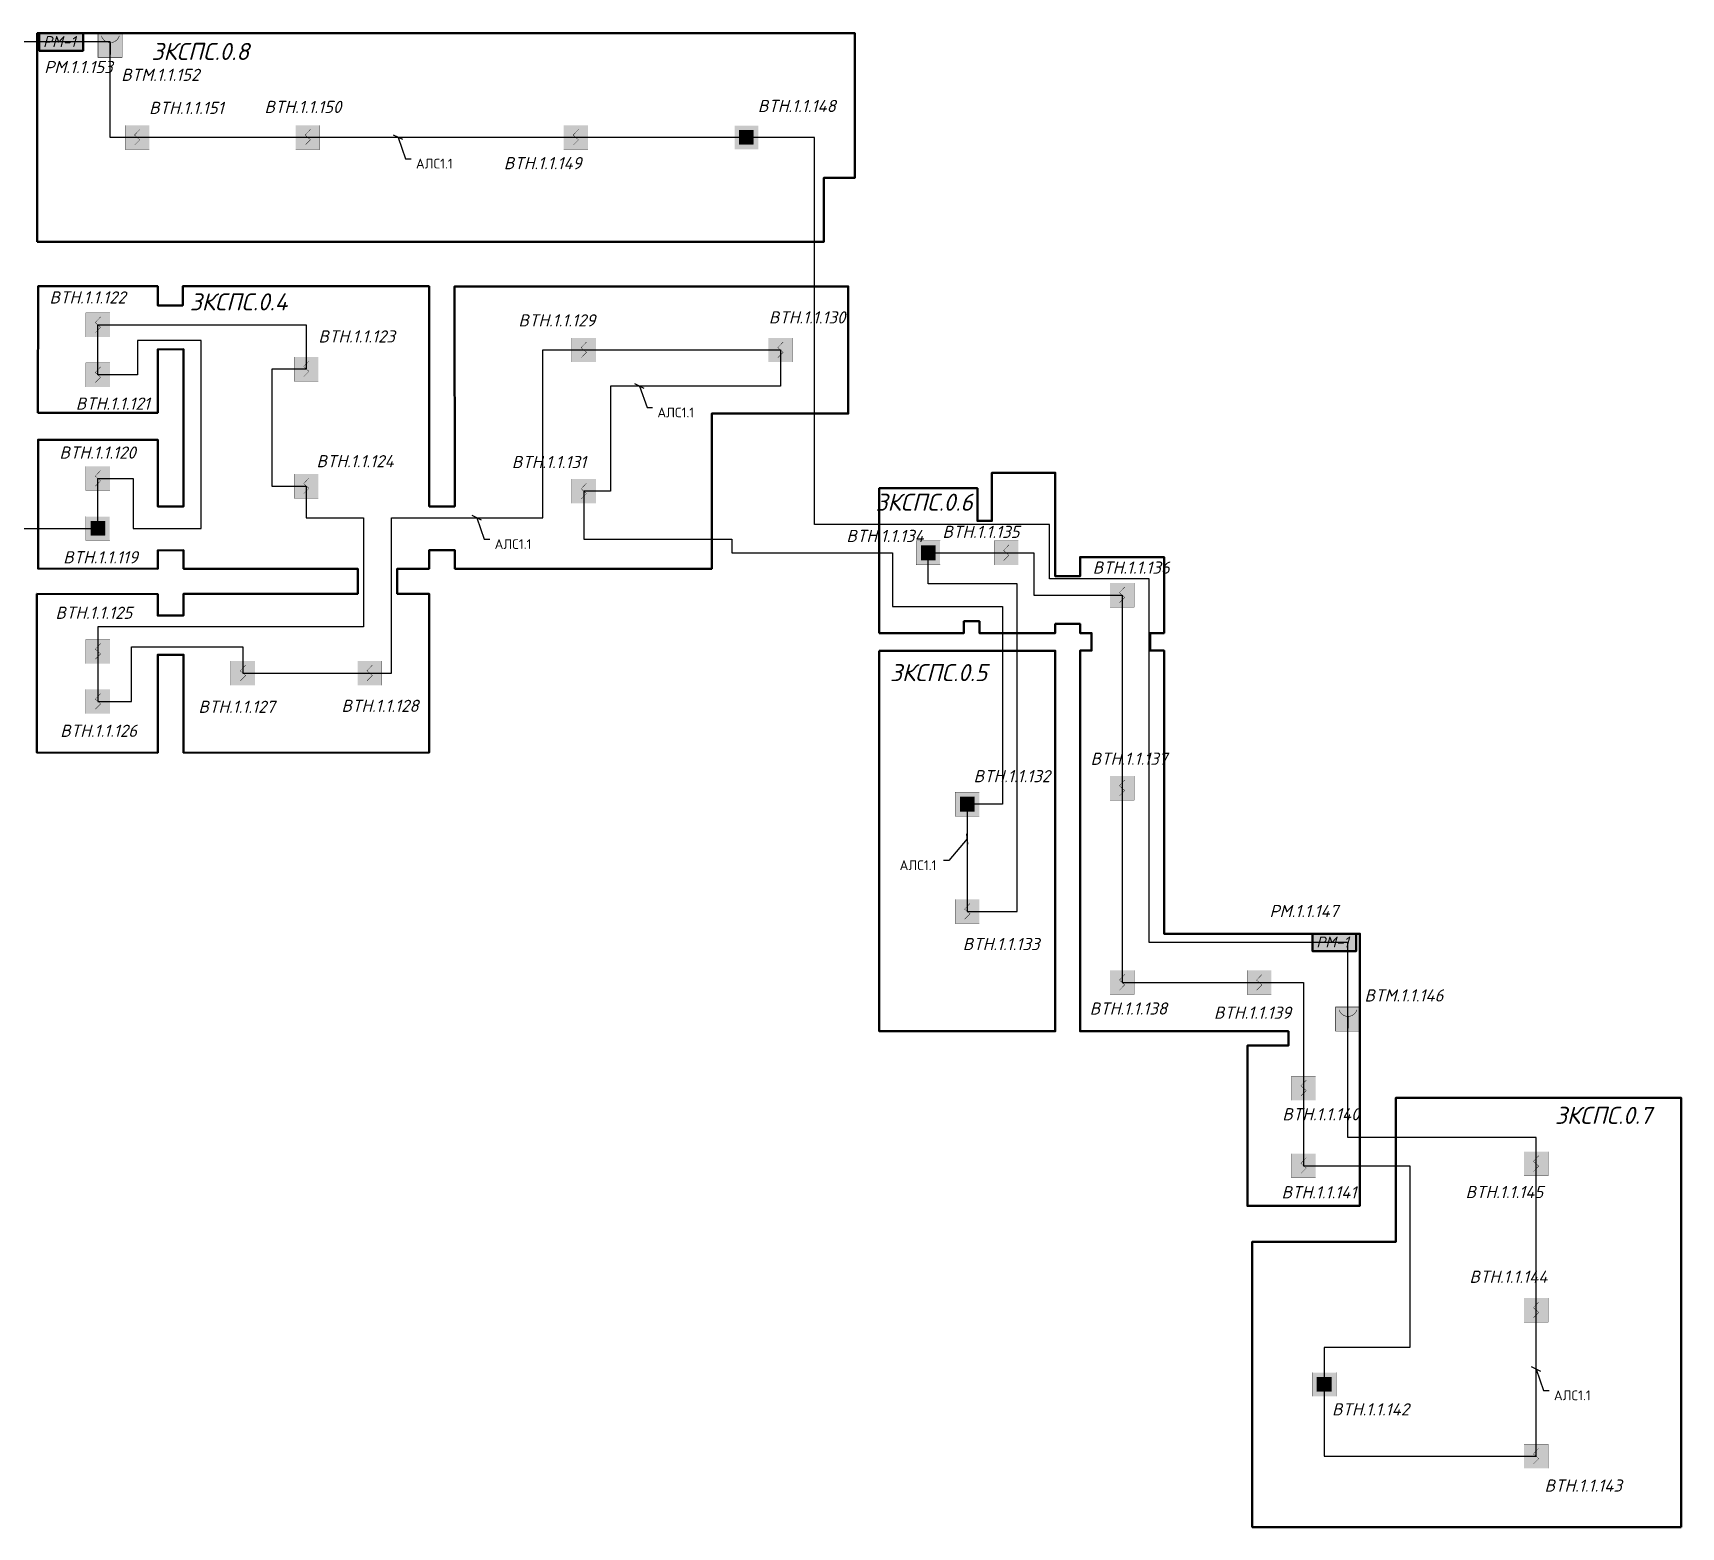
# Model space of a CAD drawing. Header units: millimetres. Extents: x -352922 to 707789, y -273589 to 355472.
# Drawn here: x -312442 to -278627, y 55506 to 86158 of the extents above; entities that cross this region are included whole.
import ezdxf
from ezdxf import colors
from ezdxf.entities.mleader import LeaderData, LeaderLine
from ezdxf.enums import TextEntityAlignment as Align
from ezdxf.math import Vec2, Vec3

# ---------------------------------------------------------------- set-up
doc = ezdxf.new("R2010")
doc.units = ezdxf.units.MM
doc.header["$LTSCALE"] = 0.5
doc.layers.get('0').update_dxf_attribs({"lineweight": 18})
for name, color, linetype, lineweight in [('! ЗКПС НОМЕР 1', 4, 'Continuous', 50), ('13_text', 250, 'Continuous', 15), ('13_АПС_кабели', 1, 'Continuous', 30), ('13_АПС_оборудование', 1, 'Continuous', 30), ('13_АПС_текст', 1, 'Continuous', 30), ('BSN__основная - 06', 1, 'Continuous', 60), ('АР_Штриховка_Стималит', 5, 'Continuous', 0)]:
    doc.layers.add(name, color=color, linetype=linetype, lineweight=lineweight)
doc.layers.add('! ЗКПС НОМЕР 2', color=7, linetype='Continuous', lineweight=0, true_color=0xf3aae6, transparency=0.5)
doc.styles.add('BDG_T_R', font='GOST Common.ttf')
doc.styles.add('ISOCPEUR', font='isocpeui.ttf', dxfattribs={"height": 250})
doc.linetypes.add('Рабочее в трубе  _о_о_', pattern='A,5,2,[133,ltypeshp.shx,S=0.4,R=0,X=0,Y=0.75],3', length=10)

# ---------------------------------------------------------------- blocks, each defined once
blk = doc.blocks.new('101')
at = {"layer": '! ЗКПС НОМЕР 2', "true_color": 0xffffff, "transparency": 33554687}
h = blk.add_hatch(color=7, dxfattribs=at)
h.dxf.hatch_style = 1
h.paths.add_polyline_path([(-12942.01, -22141.87), (-12946.97, -22141.87), (-12946.97, -22146.83), (-12942.01, -22146.83)])
at = {"layer": 'BSN__основная - 06', "color": 1, "lineweight": 30, "ltscale": 100, "const_width": 0.03, "elevation": 0}
blk.add_lwpolyline([(-12946.97, -22141.87), (-12942.01, -22141.87), (-12942.01, -22146.83), (-12946.97, -22146.83)], close=True, dxfattribs=at)
at = {"layer": 'BSN__основная - 06', "color": 1, "lineweight": 30, "ltscale": 100, "const_width": 0.07, "elevation": 0}
blk.add_lwpolyline([(-12943.94, -22142.7), (-12945.04, -22143.87), (-12943.94, -22144.83), (-12945.03, -22145.93)], dxfattribs=at)
blk = doc.blocks.new('ИПР1')
at = {"layer": 'АР_Штриховка_Стималит', "ltscale": 0.01, "true_color": 0xffffff}
h = blk.add_hatch(color=7, dxfattribs=at)
h.dxf.hatch_style = 1
h.paths.add_polyline_path([(-11645.55, -30228.88), (-11645.55, -30233.84), (-11640.59, -30233.84), (-11640.59, -30228.88)])
at = {"layer": 'BSN__основная - 06', "ltscale": 100, "const_width": 0.1}
blk.add_lwpolyline([(-11645.55, -30228.88), (-11640.59, -30228.88), (-11640.59, -30233.84), (-11645.55, -30233.84)], close=True, dxfattribs=at)
for points in [[(-11644.86, -30229.41), (-11644.81, -30229.56), (-11644.79, -30229.62), (-11644.77, -30229.68), (-11644.75, -30229.72), (-11644.73, -30229.76), (-11644.69, -30229.83), (-11644.65, -30229.9), (-11644.6, -30229.98), (-11644.55, -30230.04), (-11644.51, -30230.1), (-11644.43, -30230.19), (-11644.38, -30230.24), (-11644.32, -30230.3), (-11644.21, -30230.4), (-11644.11, -30230.47), (-11644.01, -30230.53), (-11643.91, -30230.59), (-11643.81, -30230.64), (-11643.71, -30230.68), (-11643.59, -30230.72), (-11643.46, -30230.76), (-11643.35, -30230.78), (-11643.23, -30230.8), (-11642.98, -30230.81), (-11642.75, -30230.79), (-11642.55, -30230.75), (-11642.29, -30230.66), (-11642.04, -30230.54), (-11641.8, -30230.36), (-11641.6, -30230.17), (-11641.46, -30229.97), (-11641.33, -30229.77), (-11641.23, -30229.54), (-11641.19, -30229.41)], [(-11642.97, -30230.82), (-11642.97, -30233.29)]]:
    blk.add_lwpolyline(points, dxfattribs=at)
blk = doc.blocks.new('*U37')
at = {"linetype": 'Continuous', "lineweight": 20, "true_color": 0xffffff, "transparency": 33554559}
h = blk.add_hatch(color=7, dxfattribs=at)
h.dxf.hatch_style = 1
h.paths.add_polyline_path([(-218, 521), (-218, -276), (1786, -276), (1786, 521)])
h.paths.add_polyline_path([(-1570, -1070), (1673, -1070), (1673, -565), (-1570, -565)], flags=9)
at = {"color": 1, "lineweight": 50, "transparency": 33554559}
blk.add_lwpolyline([(-218, 521), (1786, 521), (1786, -276), (-218, -276)], close=True, dxfattribs=at)
at = {"color": 1, "transparency": 33554559, "insert": (-42, 390), "char_height": 500, "attachment_point": 1, "style": 'ISOCPEUR'}
blk.add_mtext_dynamic_manual_height_columns('РМ-1', width=896.24, gutter_width=1500, heights=[0], dxfattribs=at)
at = {"transparency": 33554559, "style": 'ISOCPEUR'}
blk.add_attdef('НУМЕРАЦИЯ', (-505, 1445), '', height=500, dxfattribs=at)
at = {"transparency": 33554559, "style": 'ISOCPEUR', "flags": 1}
blk.add_attdef('НОМ', (1222, 570), '', height=250, dxfattribs=at)
at = {"color": 5, "transparency": 33554559, "style": 'ISOCPEUR'}
blk.add_attdef('ПОМ.', text='', height=200, dxfattribs=at).set_placement((-37, 473), align=Align.RIGHT)
at = {"color": 6, "lineweight": 20, "transparency": 33554559, "style": 'ISOCPEUR', "flags": 1}
for tag, p in [('ПОМЕЩЕНИЕ', (1645, -43)), ('ИД', (2550, -400))]:
    blk.add_attdef(tag, p, '', height=250, dxfattribs=at)
at = {"color": 6, "lineweight": 40, "transparency": 33554559, "style": 'ISOCPEUR'}
blk.add_attdef('СЛУЖЕБНЫЙОТКР', (-997, -747), '', height=220, dxfattribs=at)
at = {"color": 2, "linetype": 'Continuous', "lineweight": 30, "transparency": 33554559, "style": 'ISOCPEUR', "flags": 1}
blk.add_attdef('ID', (2010, -411), '', height=250, dxfattribs=at)
blk = doc.blocks.new('748')
at = {"layer": 'АР_Штриховка_Стималит', "true_color": 0xffffff}
h = blk.add_hatch(color=7, dxfattribs=at)
h.dxf.hatch_style = 1
h.paths.add_polyline_path([(1611.52, -5339.8), (1606.65, -5339.8), (1606.65, -5344.67), (1611.52, -5344.67)])
h.paths.add_polyline_path([(1610.64, -5340.73), (1610.64, -5343.79), (1607.58, -5343.79), (1607.58, -5340.73)], flags=16)
h = blk.add_hatch(color=7, dxfattribs=at)
h.dxf.hatch_style = 1
h.paths.add_polyline_path([(1607.58, -5340.72), (1607.58, -5343.75), (1610.59, -5343.75), (1610.59, -5340.72)])
at = {"color": 1, "lineweight": 5, "ltscale": 100, "elevation": 0}
for points, const_width in [([(1606.61, -5344.7), (1611.55, -5344.7), (1611.55, -5339.77), (1606.61, -5339.77)], 0.03), ([(1607.58, -5343.75), (1610.59, -5343.75), (1610.59, -5340.72), (1607.58, -5340.72)], 0.01)]:
    blk.add_lwpolyline(points, close=True, dxfattribs=dict(at, const_width=const_width))
at = {"color": 1, "lineweight": 5, "ltscale": 100, "const_width": 0.03, "elevation": 0}
blk.add_lwpolyline([(1609.64, -5341.14), (1608.51, -5341.74), (1609.66, -5342.73), (1608.55, -5343.32)], dxfattribs=at)
blk = doc.blocks.new('_Oblique')
at = {"color": 0, "linetype": 'ByBlock', "lineweight": -2, "transparency": 33554687}
blk.add_line((-0.5, -0.5), (0.5, 0.5), dxfattribs=at)

msp = doc.modelspace()

# ---------------------------------------------------------------- linework, layer by layer
at = {"layer": '! ЗКПС НОМЕР 1', "color": 215, "ltscale": 100, "true_color": 0xa953a0, "transparency": 33554559}
msp.add_lwpolyline([(-312352.71701, 81875.68246), (-312352.71701, 86152.63708), (-295578.34804, 86152.63708), (-295578.34804, 83186), (-296213.81673, 83186), (-296213.81673, 81875.68246), (-312352.71701, 81875.68246)], dxfattribs=at)
at = {"layer": '! ЗКПС НОМЕР 1', "color": 40, "transparency": 33554559}
msp.add_lwpolyline([(-312340.47892, 78365.62405), (-312336.42969, 80962.53304), (-309882.36867, 80962.53206), (-309882.30558, 80566.99929), (-309369.10526, 80566.99814), (-309369.16886, 80961.07525), (-304314.82365, 80961.07688), (-304310.6079, 76443.94596), (-303788.10194, 76443.94645), (-303792.21176, 80958.59195), (-295714.18536, 80958.51139), (-295714.22761, 78348.99698), (-298515.85248, 78349.07745), (-298515.85256, 75165.68241), (-303783.89581, 75165.68251), (-303783.89581, 75544.19252), (-304314.81403, 75544.19252), (-304314.81403, 75165.68246), (-304966.30866, 75165.68242), (-304966.30866, 74654.00988), (-304314.82865, 74654.01007), (-304314.82865, 71393.87516), (-309353.19424, 71390.82842), (-309353.19424, 73400.32803), (-309882.32737, 73400.32518), (-309882.34422, 71390.83127), (-312360.49533, 71394.01415), (-312360.49533, 74648.61336), (-309882.33576, 74645.65087), (-309882.33576, 74204.85391), (-309353.19426, 74207.81596), (-309353.19426, 74654.00946), (-305779.73466, 74654.0099), (-305779.73466, 75165.68246), (-309353.19376, 75165.68246), (-309353.19376, 75546.30507), (-309882.33531, 75542.07997), (-309882.33531, 75163.56991), (-312336.84705, 75167.79501), (-312336.84705, 77812.81028), (-309882.33531, 77812.81028), (-309882.33531, 76443.94621), (-309353.19376, 76443.94621), (-309353.19376, 79667.18592), (-309882.33531, 79666.81363), (-309882.33515, 78365.43593), (-312340.47892, 78365.43412)], dxfattribs=at)
at = {"layer": '! ЗКПС НОМЕР 1', "color": 84, "ltscale": 100, "transparency": 33554559}
msp.add_lwpolyline([(-295076.85898, 73847.26716), (-295076.85898, 76817.57349), (-293065.35478, 76818.41136), (-293065.35478, 76148.61864), (-292766.82725, 76148.61864), (-292766.82725, 77135.68246), (-291468.08618, 77135.68246), (-291468.08618, 75011.07106), (-290956.8118, 75011.07106), (-290956.8118, 75405.68472), (-289235.41658, 75405.68471), (-289235.36784, 73847.26716), (-289520.46271, 73847.26716), (-289520.46271, 73486.82195), (-289235.46726, 73486.82195), (-289235.47348, 67678.76814), (-285214.56037, 67678.76814), (-285219.39505, 62094), (-287525.52795, 62094), (-287525.52795, 65384.46957), (-286683.99725, 65384.46957), (-286683.99725, 65678.77001), (-286722.32062, 65678.77001), (-290956.8118, 65678.77001), (-290956.8118, 72370.77999), (-290956.8118, 73486.82195), (-290722.35348, 73486.82195), (-290722.35348, 73847.26716), (-290956.8118, 73847.26716), (-290956.8118, 74032.49416), (-291467.00952, 74032.49416), (-291467.00952, 73847.26716), (-293023.98689, 73847.26716), (-293023.98689, 74087.30503), (-293340.53705, 74087.30503), (-293340.53705, 73847.26716), (-295076.85898, 73847.26716)], dxfattribs=at)
at = {"layer": '! ЗКПС НОМЕР 1', "color": 163, "ltscale": 100, "transparency": 33554559}
msp.add_lwpolyline([(-295076.85898, 73485.0341), (-291466.82725, 73485.0341), (-291466.82725, 65678.77001), (-295076.85898, 65678.77001)], close=True, dxfattribs=at)
at = {"layer": '! ЗКПС НОМЕР 1', "color": 30, "ltscale": 100, "true_color": 0xf26722, "transparency": 33554559, "elevation": -1.37773}
msp.add_lwpolyline([(-278627.31993, 55506.00003), (-287425.52795, 55506), (-287425.52795, 61359.82615), (-284477.00626, 61359.82615), (-284477.0158, 64311.56485), (-278627.3251, 64311.56488)], close=True, dxfattribs=at)
at = {"layer": '13_АПС_кабели', "linetype": 'Рабочее в трубе  _о_о_', "ltscale": 2, "transparency": 33554687}
msp.add_lwpolyline([(-313611.49426, 75993.22263), (-311109.39918, 75993.22263), (-311109.39918, 77018.45348), (-310383.86132, 77018.45348), (-310383.86132, 75993.22263), (-308990.37894, 75993.22263), (-308990.37894, 79848.75502), (-310296.22878, 79848.75502), (-310296.22878, 79142.9449), (-311109.39918, 79142.9449), (-311109.39918, 80168.17574), (-306834.00871, 80168.17574), (-306834.00871, 79263.37967), (-307538.05444, 79263.37967), (-307538.05444, 76863.37967), (-306834.00871, 76863.37967), (-306834.00871, 76210.21873), (-305661.47558, 76210.21873), (-305661.47558, 73971.46456), (-311109.39918, 73971.46456), (-311109.39918, 73467.90477), (-311109.39918, 72442.67392), (-310423.38835, 72442.67392), (-310423.38835, 73560.72289), (-308134.00871, 73560.72289), (-308134.00871, 73023.97832), (-305534.00871, 73023.97832), (-305085.30566, 73023.97832), (-305085.30566, 76210.21873), (-305018.39095, 76210.21873), (-301980.7096, 76210.21873), (-301980.7096, 79653.75418), (-301139.49901, 79653.75418), (-297105.18698, 79653.75418), (-297105.18698, 78910.79393), (-300595.68327, 78910.79393), (-300595.68327, 76757.38042), (-301139.49901, 76757.38042), (-301139.49901, 75769.60082), (-298101.48847, 75769.60082), (-298101.48847, 75491.47481), (-294804.40775, 75491.47481), (-294804.40775, 74390.71345), (-292548.75602, 74390.71345), (-292548.75602, 70335.0341), (-293271.84311, 70335.0341), (-293271.84311, 68135.0341), (-292245.48292, 68135.0341), (-292245.48292, 74857.99882), (-294072.47258, 74857.99882), (-294072.47258, 75491.47481), (-292472.47258, 75491.47481), (-291906.80831, 75491.47481), (-291906.80831, 74626.47594), (-290096.102, 74626.47594), (-290096.102, 70665.42507), (-290096.102, 66678.77001), (-287280.99913, 66678.77001), (-286372.4615, 66678.77001), (-286372.4615, 64508.64596), (-286372.4615, 62918.8424), (-284192.79019, 62918.8424), (-284192.79019, 59188.32556), (-285949.53318, 59188.32556), (-285949.53318, 58432.91307), (-285949.53318, 56958.33233), (-281602.162, 56958.33233), (-281602.162, 59958.33233), (-281602.162, 62958.33233), (-281602.162, 63497.79939), (-285464.95073, 63497.79939), (-285464.95073, 67499.60607), (-289540.87493, 67499.60607), (-289540.87493, 74958.0538), (-291587.66232, 74958.0538), (-291587.66232, 76075.0016), (-296409.37955, 76075.0016), (-296409.37955, 84015.22379), (-297804.04358, 84015.22379), (-301304.04358, 84015.22379), (-306804.04358, 84015.22379), (-310304.04358, 84015.22379), (-310858.31263, 84015.22379), (-310858.31263, 85973.47314), (-314335.08982, 85973.47314)], dxfattribs=at)

# ---------------------------------------------------------------- block references
at = {"layer": '13_АПС_оборудование', "transparency": 33554559}
for name, p, xscale, yscale, zscale in [('*U37', (-312216.57219, 85918.3537), 0.45, 0.45, 0.45), ('101', (984145.30442, 2298449.9996, -0.25088), 100, 100, 100), ('101', (987645.30442, 2298449.9996, -0.25088), 100, 100, 100), ('101', (993145.30442, 2298449.9996, -0.25088), 100, 100, 100), ('101', (983339.94881, 2294602.95156, -0.25088), 100, 100, 100), ('101', (993309.84898, 2294088.53, -0.25088), 100, 100, 100), ('101', (997344.16101, 2294088.53, -0.25088), 100, 100, 100), ('101', (987615.33929, 2293698.15548, -0.25088), 100, 100, 100), ('101', (983339.94881, 2293577.72071, -0.25088), 100, 100, 100), ('101', (983339.94881, 2291453.22929, -0.25088), 100, 100, 100), ('101', (987615.33929, 2291298.15548, -0.25088), 100, 100, 100), ('101', (993309.84898, 2291192.15624, -0.25088), 100, 100, 100), ('101', (1001976.87541, 2289926.25062, -0.25088), 100, 100, 100), ('101', (1004353.24599, 2289061.25175, -0.25088), 100, 100, 100), ('101', (983339.94881, 2287902.68058, -0.25088), 100, 100, 100), ('101', (986315.33929, 2287458.75414, -0.25088), 100, 100, 100), ('101', (988915.33929, 2287458.75414, -0.25088), 100, 100, 100), ('101', (983339.94881, 2286877.44974, -0.25088), 100, 100, 100), ('101', (1004353.24599, 2285100.20089, -0.25088), 100, 100, 100), ('101', (1001177.50488, 2282569.80991, -0.25088), 100, 100, 100), ('*U37', (-286093.28609, 67444.48663), 0.45, 0.45, 0.45), ('101', (1004353.24599, 2281113.54582, -0.25088), 100, 100, 100), ('101', (1007168.34886, 2281113.54582, -0.25088), 100, 100, 100), ('101', (1008076.88649, 2278943.42177, -0.25088), 100, 100, 100), ('101', (1008076.88649, 2277353.61821, -0.25088), 100, 100, 100), ('101', (1012847.18599, 2277393.10814, -1.62861), 100, 100, 100), ('101', (1012847.18599, 2274393.10814, -1.62861), 100, 100, 100), ('101', (1012847.18599, 2271393.10814, -1.62861), 100, 100, 100)]:
    msp.add_blockref(name, p, dxfattribs=dict(at, xscale=xscale, yscale=yscale, zscale=zscale))
at = {"layer": '13_АПС_оборудование', "color": 5, "transparency": 33554559, "xscale": 100, "yscale": 100, "zscale": 100}
for p in [(853448.43027, 3109040.67741), (878841.79217, 3089062.77545)]:
    msp.add_blockref('ИПР1', p, dxfattribs=at)
at = {"layer": '13_АПС_оборудование', "transparency": 33554687, "xscale": 100, "yscale": 100, "zscale": 100}
for p in [(-458712.34987, 618238.60685), (-472017.70547, 610216.60569), (-454980.77887, 609714.85787), (-454180.14941, 604558.41716), (-446857.83947, 592656.29613)]:
    msp.add_blockref('748', p, dxfattribs=at)

# ---------------------------------------------------------------- texts
at = {"layer": '13_АПС_текст', "color": 5, "transparency": 33554687, "style": 'ISOCPEUR'}
for s, p in [('ЗКСПС.0.8', (-310010.7873, 85603.27781)), ('ЗКСПС.0.4', (-309225.17974, 80465.76711)), ('ЗКСПС.0.6', (-295154.75285, 76355.18664)), ('ЗКСПС.0.5', (-294857.87933, 72859.72032)), ('ЗКСПС.0.7', (-281214.08287, 63776.50104))]:
    msp.add_text(s, height=350, dxfattribs=at).set_placement(p)
at = {"layer": '13_АПС_текст', "transparency": 33554559, "style": 'ISOCPEUR'}
for s, p in [('РМ.1.1.153', (-312211.10874, 85334.05309, 0)), ('BTM.1.1.152', (-310630.76402, 85173.23324, 0)), ('BTH.1.1.151', (-310058.05826, 84495.99625, 0)), ('BTH.1.1.150', (-307690.80923, 84515.55042, 0)), ('BTH.1.1.148', (-297568.15564, 84535.03635, 0)), ('BTH.1.1.149', (-302780.23986, 83361.80785, 0)), ('BTH.1.1.122', (-312102.3178, 80607.17532, 0)), ('BTH.1.1.129', (-302481.00534, 80135.99438, 0)), ('BTH.1.1.130', (-297343.21922, 80197.56953, 0)), ('BTH.1.1.123', (-306584.46185, 79806.66948, 0)), ('BTH.1.1.121', (-311563.2188, 78428.94301, 0)), ('BTH.1.1.120', (-311897.65233, 77424.70501, 0)), ('BTH.1.1.124', (-306623.84677, 77247.76418, 0)), ('BTH.1.1.131', (-302616.53251, 77229.6254, 0)), ('BTH.1.1.134', (-295751.55873, 75713.82884)), ('BTH.1.1.135', (-293781.12937, 75797.6504, 0)), ('BTH.1.1.119', (-311821.16283, 75276.3943, 0)), ('BTH.1.1.136', (-290698.26536, 75064.51916, 0)), ('BTH.1.1.125', (-311980.34446, 74137.7102, 0)), ('BTH.1.1.127', (-309046.08731, 72208.68883, 0)), ('BTH.1.1.128', (-306111.83017, 72228.37361, 0)), ('BTH.1.1.126', (-311881.88058, 71716.59255, 0)), ('BTH.1.1.137', (-290741.93145, 71142.87567, 0)), ('BTH.1.1.132', (-293141.98166, 70785.98193, 0)), ('РМ.1.1.147', (-287071.10017, 68018.05048, 0)), ('BTH.1.1.133', (-293364.83466, 67340.97659, 0)), ('BTM.1.1.146', (-285121.8683, 66287.49056, 0)), ('BTH.1.1.138', (-290759.7104, 66018.41705, 0)), ('BTH.1.1.139', (-288210.47645, 65932.7043, 0)), ('BTH.1.1.140', (-286807.40672, 63849.53255, 0)), ('BTH.1.1.141', (-286823.02603, 62249.12644, 0)), ('BTH.1.1.145', (-283047.75597, 62253.60655, 0)), ('BTH.1.1.144', (-282967.79199, 60515.18663, 0)), ('BTH.1.1.142', (-285788.44325, 57794.85773, 0)), ('BTH.1.1.143', (-281426.81312, 56231.51424, 0))]:
    msp.add_text(s, height=250, dxfattribs=at).set_placement(p)

# ---------------------------------------------------------------- leaders
at = {"layer": '13_text', "color": 0, "lineweight": 15, "transparency": 33554687}
ml = msp.add_multileader_mtext('Standard', dxfattribs=at)
ml.set_content('{\\fISOCPEUR|b0|i0|c204|p34;АЛС\\fISOCPEUR|b0|i0|c0|p34;1.\\fISOCPEUR|b0|i0|c204|p34;1}', color=7, style='BDG_T_R')
ml.set_leader_properties(color=7, linetype='Continuous', lineweight=25)
ml.set_arrow_properties(name='OBLIQUE')
ml.build(insert=Vec2(0, 0))
ml.multileader.update_dxf_attribs({"has_text_frame": 1, "text_left_attachment_type": 0, "text_right_attachment_type": 0, "dogleg_length": 2, "arrow_head_size": 150})
ctx = ml.context
ctx.base_point, ctx.char_height, ctx.arrow_head_size, ctx.landing_gap_size, ctx.plane_origin = Vec3(-304684.82085, 83576.88021), 200, 150, 100, Vec3(-296350.58183, 80547.45569)
ctx.left_attachment, ctx.right_attachment = 0, 0
notes = []
notes.append((ctx, [(1, (1, 1, 0), (-304795.97935, 83576.88021), (1, 0), 111.1585, [(0, [(-304950.79188, 84015.22379)], 0, [])])]))
ctx.mtext.insert, ctx.mtext.width, ctx.mtext.flow_direction = Vec3(-304584.82085, 83576.88021), 662.072481, 5
ml = msp.add_multileader_mtext('Standard', dxfattribs=at)
ml.set_content('{\\fISOCPEUR|b0|i0|c204|p34;АЛС\\fISOCPEUR|b0|i0|c0|p34;1.\\fISOCPEUR|b0|i0|c204|p34;1}', color=7, style='BDG_T_R')
ml.set_leader_properties(color=7, linetype='Continuous', lineweight=25)
ml.set_arrow_properties(name='OBLIQUE')
ml.build(insert=Vec2(0, 0))
ml.multileader.update_dxf_attribs({"has_text_frame": 1, "text_left_attachment_type": 0, "text_right_attachment_type": 0, "dogleg_length": 2, "arrow_head_size": 150})
ctx = ml.context
ctx.base_point, ctx.char_height, ctx.arrow_head_size, ctx.landing_gap_size, ctx.plane_origin = Vec3(-299730.77931, 78472.45035), 200, 150, 100, Vec3(-291396.54029, 75443.02583)
ctx.left_attachment, ctx.right_attachment = 0, 0
notes.append((ctx, [(1, (1, 1, 0), (-299841.93781, 78472.45035), (1, 0), 111.1585, [(0, [(-299996.75035, 78910.79393)], 0, [])])]))
ctx.mtext.insert, ctx.mtext.width, ctx.mtext.flow_direction = Vec3(-299630.77931, 78472.45035), 662.072481, 5
ml = msp.add_multileader_mtext('Standard', dxfattribs=at)
ml.set_content('{\\fISOCPEUR|b0|i0|c204|p34;АЛС\\fISOCPEUR|b0|i0|c0|p34;1.\\fISOCPEUR|b0|i0|c204|p34;1}', color=7, style='BDG_T_R')
ml.set_leader_properties(color=7, linetype='Continuous', lineweight=25)
ml.set_arrow_properties(name='OBLIQUE')
ml.build(insert=Vec2(0, 0))
ml.multileader.update_dxf_attribs({"has_text_frame": 1, "text_left_attachment_type": 0, "text_right_attachment_type": 0, "dogleg_length": 2, "arrow_head_size": 150})
ctx = ml.context
ctx.base_point, ctx.char_height, ctx.arrow_head_size, ctx.landing_gap_size, ctx.plane_origin = Vec3(-303070.32533, 75771.87515), 200, 150, 100, Vec3(-294736.08631, 72742.45064)
ctx.left_attachment, ctx.right_attachment = 0, 0
notes.append((ctx, [(1, (1, 1, 0), (-303181.48383, 75771.87515), (1, 0), 111.1585, [(0, [(-303336.29636, 76210.21873)], 0, [])])]))
ctx.mtext.insert, ctx.mtext.width, ctx.mtext.flow_direction = Vec3(-302970.32533, 75771.87515), 662.072481, 5
ml = msp.add_multileader_mtext('Standard', dxfattribs=at)
ml.set_content('{\\fISOCPEUR|b0|i0|c204|p34;АЛС\\fISOCPEUR|b0|i0|c0|p34;1.\\fISOCPEUR|b0|i0|c204|p34;1}', color=7, style='BDG_T_R')
ml.set_leader_properties(color=7, linetype='Continuous', lineweight=25)
ml.set_arrow_properties(name='OBLIQUE')
ml.build(insert=Vec2(0, 0))
ml.multileader.update_dxf_attribs({"has_text_frame": 1, "text_left_attachment_type": 0, "text_right_attachment_type": 0, "dogleg_length": 2, "arrow_head_size": 150})
ctx = ml.context
ctx.base_point, ctx.char_height, ctx.arrow_head_size, ctx.landing_gap_size, ctx.plane_origin = Vec3(-294760.60088, 69183.22257), 200, 150, 100, Vec3(-284671.63306, 66153.79806)
ctx.left_attachment, ctx.right_attachment = 0, 0
notes.append((ctx, [(0, (1, 1, 0), (-293647.62419, 69183.22257), (-1, 0), 111.1585, [(0, [(-293271.84311, 69621.56615)], 0, [])])]))
ctx.mtext.insert, ctx.mtext.width, ctx.mtext.defined_height, ctx.mtext.flow_direction = Vec3(-294660.60088, 69183.22257), 2416.8012822, 151.13747, 5
ml = msp.add_multileader_mtext('Standard', dxfattribs=at)
ml.set_content('{\\fISOCPEUR|b0|i0|c204|p34;АЛС\\fISOCPEUR|b0|i0|c0|p34;1.\\fISOCPEUR|b0|i0|c204|p34;1}', color=7, style='BDG_T_R')
ml.set_leader_properties(color=7, linetype='Continuous', lineweight=25)
ml.set_arrow_properties(name='OBLIQUE')
ml.build(insert=Vec2(0, 0))
ml.multileader.update_dxf_attribs({"has_text_frame": 1, "text_left_attachment_type": 0, "text_right_attachment_type": 0, "dogleg_length": 2, "arrow_head_size": 150})
ctx = ml.context
ctx.base_point, ctx.char_height, ctx.arrow_head_size, ctx.landing_gap_size, ctx.plane_origin = Vec3(-281336.19097, 58307.55149), 200, 150, 100, Vec3(-273001.95195, 55278.12697)
ctx.left_attachment, ctx.right_attachment = 0, 0
notes.append((ctx, [(1, (1, 1, 0), (-281447.34947, 58307.55149), (1, 0), 111.1585, [(0, [(-281602.162, 58745.89507)], 0, [])])]))
ctx.mtext.insert, ctx.mtext.width, ctx.mtext.flow_direction = Vec3(-281236.19097, 58307.55149), 662.072481, 5
for ctx, leaders in notes:
    for number, flags, end, landing, length, lines in leaders:
        leader = LeaderData()
        leader.index, (leader.has_last_leader_line, leader.has_dogleg_vector, leader.attachment_direction) = number, flags
        leader.last_leader_point, leader.dogleg_vector, leader.dogleg_length = Vec3(end), Vec3(landing), length
        for number, points, colour, breaks in lines:
            line = LeaderLine()
            line.index, line.vertices, line.color, line.breaks = number, Vec3.list(points), colors.encode_raw_color(colour), breaks
            leader.lines.append(line)
        ctx.leaders.append(leader)

doc.saveas('drawing.dxf')
